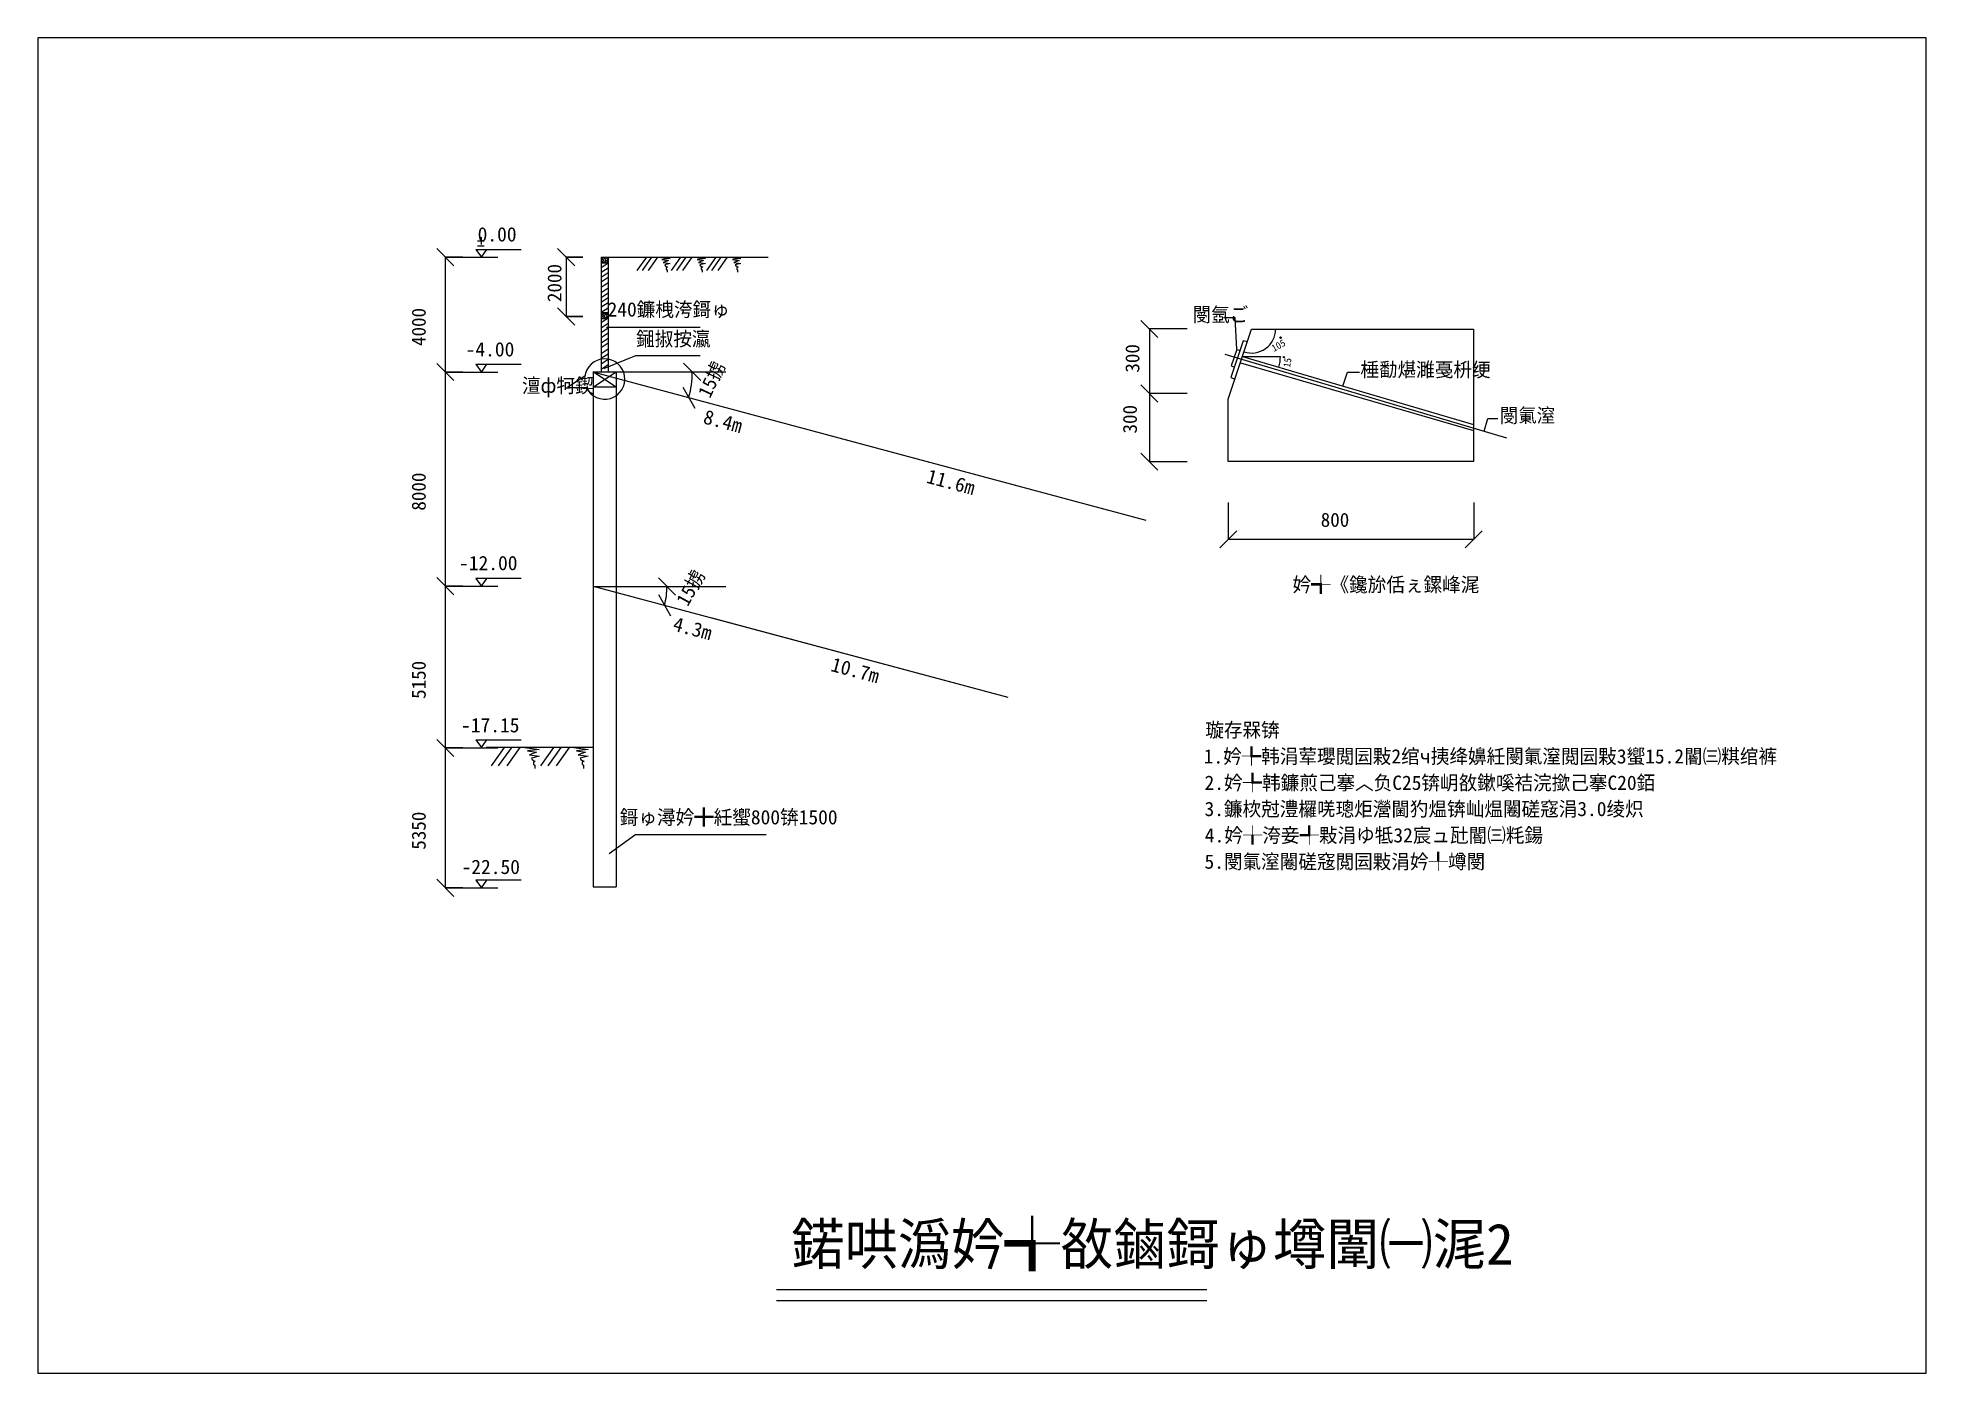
# Model space of a CAD drawing. Header units: metres. Extents: x 0 to 297, y 0 to 210.
import ezdxf

# ---------------------------------------------------------------- set-up
doc = ezdxf.new("R2010")
doc.units = ezdxf.units.M
doc.layers.add(' ', color=7, linetype='Continuous')
doc.layers.add('1', color=1, linetype='Continuous')

msp = doc.modelspace()

# ---------------------------------------------------------------- linework, layer by layer
for p, q in [((297, 210), (0, 210)), ((0, 210), (0, 0)), ((297, 0), (297, 210)), ((69.75, 178.66), (69.75, 177.47)), ((65.46, 174.15), (62.76, 176.85)), ((66.86, 175.5), (64.09, 175.5)), ((64.11, 175.5), (72.38, 175.5)), ((64.11, 157.44), (64.11, 175.5)), ((68.9, 176.73), (69.78, 175.5)), ((68.91, 176.73), (76.02, 176.73)), ((69.15, 178.07), (70.19, 178.07)), ((69.18, 177.29), (70.21, 177.29)), ((69.78, 175.5), (70.63, 176.73)), ((84.46, 174.16), (81.76, 176.86)), ((85.72, 175.51), (83.09, 175.51)), ((83.11, 175.51), (85.73, 175.51)), ((83.11, 175.51), (83.11, 166.17)), ((88.61, 175.04), (89.58, 175.49)), ((88.62, 175.5), (88.62, 157.47)), ((88.62, 175.5), (114.86, 175.5)), ((88.79, 175.38), (88.75, 175.29)), ((88.75, 175.29), (88.84, 175.29)), ((88.84, 175.29), (88.79, 175.38)), ((89.09, 175.44), (89.04, 175.35)), ((89.04, 175.35), (89.13, 175.35)), ((89.13, 175.35), (89.09, 175.44)), ((89.56, 175.31), (89.52, 175.22)), ((89.61, 175.22), (89.56, 175.31)), ((89.7, 175.5), (89.7, 157.47)), ((95.72, 175.49), (94.24, 173.43)), ((96.53, 175.49), (95.06, 173.43)), ((97.49, 175.49), (96.01, 173.43)), ((97.86, 175.49), (99.48, 175.27)), ((99.48, 175.27), (98.15, 175.12)), ((101.1, 175.49), (99.63, 173.43)), ((101.92, 175.49), (100.44, 173.43)), ((102.87, 175.49), (101.4, 173.43)), ((103.39, 175.49), (105.01, 175.27)), ((105.01, 175.27), (103.69, 175.12)), ((106.64, 175.49), (105.16, 173.43)), ((107.45, 175.49), (105.97, 173.43)), ((108.41, 175.49), (106.93, 173.43)), ((108.96, 175.49), (110.58, 175.27)), ((110.58, 175.27), (109.26, 175.12)), ((88.61, 174.58), (89.7, 175.08)), ((88.62, 174.6), (89.7, 174.6)), ((89.7, 174.54), (88.62, 173.82)), ((89.7, 173.79), (88.62, 173.07)), ((89.7, 173.04), (88.62, 172.32)), ((89.7, 172.29), (88.62, 171.57)), ((88.79, 174.9), (88.75, 174.81)), ((88.75, 174.81), (88.84, 174.81)), ((88.84, 174.81), (88.79, 174.9)), ((89, 175.01), (88.95, 174.92)), ((88.95, 174.92), (89.04, 174.92)), ((89.04, 174.92), (89, 175.01)), ((89.06, 174.72), (89.02, 174.63)), ((89.02, 174.63), (89.11, 174.63)), ((89.11, 174.63), (89.06, 174.72)), ((89.29, 175.15), (89.24, 175.06)), ((89.24, 175.06), (89.34, 175.06)), ((89.29, 174.74), (89.24, 174.65)), ((89.24, 174.65), (89.34, 174.65)), ((89.34, 175.06), (89.29, 175.15)), ((89.34, 174.65), (89.29, 174.74)), ((89.43, 174.58), (89.7, 174.72)), ((89.52, 175.22), (89.61, 175.22)), ((89.56, 174.9), (89.52, 174.81)), ((89.52, 174.81), (89.61, 174.81)), ((89.61, 174.81), (89.56, 174.9)), ((98.15, 175.12), (99.19, 174.97)), ((99.19, 174.97), (98.38, 174.68)), ((98.38, 174.68), (99.48, 174.53)), ((99.48, 174.53), (98.6, 174.31)), ((98.6, 174.31), (98.67, 174.16)), ((98.67, 174.16), (99.04, 173.94)), ((99.04, 173.94), (98.82, 173.87)), ((98.82, 173.87), (98.82, 173.57)), ((98.82, 173.57), (98.97, 173.5)), ((98.97, 173.5), (98.97, 173.35)), ((98.97, 173.35), (98.97, 173.13)), ((103.69, 175.12), (104.72, 174.97)), ((104.72, 174.97), (103.91, 174.68)), ((103.91, 174.68), (105.01, 174.53)), ((105.01, 174.53), (104.13, 174.31)), ((104.13, 174.31), (104.2, 174.16)), ((104.2, 174.16), (104.57, 173.94)), ((104.57, 173.94), (104.35, 173.87)), ((104.35, 173.87), (104.35, 173.57)), ((104.35, 173.57), (104.5, 173.5)), ((104.5, 173.5), (104.5, 173.35)), ((104.5, 173.35), (104.5, 173.13)), ((109.26, 175.12), (110.29, 174.97)), ((110.29, 174.97), (109.48, 174.68)), ((109.48, 174.68), (110.58, 174.53)), ((110.58, 174.53), (109.7, 174.31)), ((109.7, 174.31), (109.77, 174.16)), ((109.77, 174.16), (110.14, 173.94)), ((110.14, 173.94), (109.92, 173.87)), ((109.92, 173.87), (109.92, 173.57)), ((109.92, 173.57), (110.07, 173.5)), ((110.07, 173.5), (110.07, 173.35)), ((110.07, 173.35), (110.07, 173.13)), ((89.7, 171.44), (88.62, 170.72)), ((89.7, 170.6), (88.62, 169.88)), ((89.7, 169.84), (88.62, 169.13)), ((81.76, 167.52), (84.46, 164.82)), ((89.7, 169.09), (88.62, 168.37)), ((89.7, 168.34), (88.62, 167.62)), ((89.7, 167.5), (88.62, 166.78)), ((88.62, 166.36), (89.22, 166.79)), ((88.62, 166.61), (88.82, 166.79)), ((88.62, 166.79), (89.7, 166.79)), ((89.7, 166.75), (88.62, 166.03)), ((88.84, 166.73), (88.79, 166.64)), ((88.79, 166.64), (88.89, 166.64)), ((88.87, 166.4), (88.82, 166.31)), ((88.89, 166.64), (88.84, 166.73)), ((88.91, 166.31), (88.87, 166.4)), ((89.25, 166.71), (89.2, 166.62)), ((89.2, 166.62), (89.29, 166.62)), ((89.29, 166.62), (89.25, 166.71)), ((89.43, 166.43), (89.38, 166.34)), ((89.38, 166.34), (89.47, 166.34)), ((89.47, 166.34), (89.43, 166.43)), ((89.58, 166.61), (89.53, 166.51)), ((89.53, 166.51), (89.62, 166.51)), ((89.62, 166.51), (89.58, 166.61)), ((85.72, 166.17), (83.09, 166.17)), ((83.11, 166.17), (85.73, 166.17)), ((89.7, 165.9), (88.62, 165.18)), ((88.62, 165.88), (89.7, 165.88)), ((89.7, 165.06), (88.62, 164.34)), ((89.7, 164.31), (88.62, 163.59)), ((89.7, 163.55), (88.62, 162.83)), ((88.82, 166.31), (88.91, 166.31)), ((88.92, 166.07), (88.87, 165.98)), ((88.87, 165.98), (88.96, 165.98)), ((88.96, 165.98), (88.92, 166.07)), ((89.07, 165.88), (89.7, 166.29)), ((89.12, 166.22), (89.08, 166.13)), ((89.08, 166.13), (89.17, 166.13)), ((89.17, 166.13), (89.12, 166.22)), ((89.44, 164.51), (104.17, 164.51)), ((89.5, 166.1), (89.46, 166.01)), ((89.46, 166.01), (89.55, 166.01)), ((89.55, 166.01), (89.5, 166.1)), ((89.52, 165.88), (89.7, 166.03)), ((176.17, 162.86), (173.47, 165.56)), ((180.76, 164.21), (174.8, 164.21)), ((174.82, 164.21), (174.82, 154.06)), ((188.31, 165.95), (186.49, 165.95)), ((187.23, 153.16), (190.91, 164.17)), ((188.6, 161.02), (188.31, 165.95)), ((190.91, 164.17), (225.82, 164.17)), ((225.82, 164.17), (225.82, 143.36)), ((89.7, 162.71), (88.62, 161.99)), ((89.7, 161.96), (88.62, 161.24)), ((89.7, 161.02), (88.62, 160.3)), ((189.58, 162.34), (187.65, 156.57)), ((188.57, 161), (187.68, 158.4)), ((188.59, 160.97), (189.1, 160.81)), ((190.24, 162.17), (189.58, 162.34)), ((65.46, 156.09), (62.76, 158.79)), ((62.76, 158.79), (65.46, 156.09)), ((66.86, 157.44), (64.09, 157.44)), ((66.86, 157.44), (64.09, 157.44)), ((64.11, 157.44), (72.38, 157.44)), ((64.11, 123.77), (64.11, 157.44)), ((68.9, 158.66), (69.78, 157.44)), ((68.91, 158.66), (76.02, 158.66)), ((69.78, 157.44), (70.63, 158.66)), ((87.29, 157.47), (174.28, 134.16)), ((87.29, 157.47), (108.19, 157.47)), ((87.35, 157.47), (87.35, 76.47)), ((87.38, 155.12), (90.95, 157.47)), ((87.38, 157.47), (90.95, 155.12)), ((89.7, 160.27), (88.62, 159.55)), ((89.7, 159.42), (88.62, 158.7)), ((89.7, 158.58), (88.62, 157.86)), ((89.04, 157.98), (94.05, 160.04)), ((90.95, 157.47), (90.95, 76.47)), ((94.05, 160.04), (104.17, 160.04)), ((104.27, 156.12), (101.57, 158.82)), ((186.68, 160.27), (230.97, 147.1)), ((187.69, 158.4), (188.2, 158.22)), ((189.15, 158.89), (225.82, 148.26)), ((189.48, 159.88), (225.82, 149.18)), ((189.49, 159.86), (193.59, 159.86)), ((193.6, 159.86), (195.44, 159.86)), ((87.38, 155.12), (90.95, 155.12)), ((101.44, 155.07), (103.35, 151.77)), ((173.47, 155.41), (176.17, 152.71)), ((176.17, 152.71), (173.47, 155.41)), ((187.65, 156.57), (188.32, 156.32)), ((205.27, 155.22), (206, 157.4)), ((206, 157.4), (207.88, 157.4)), ((177.79, 154.06), (174.8, 154.06)), ((180.76, 154.06), (174.8, 154.06)), ((174.82, 154.06), (174.82, 143.34)), ((187.23, 143.36), (187.23, 153.16)), ((227.46, 148.12), (228.03, 150.15)), ((228.03, 150.15), (229.63, 150.15)), ((123.86, 147.67), (174.28, 134.16)), ((173.47, 144.69), (176.17, 141.99)), ((180.76, 143.34), (174.8, 143.34)), ((225.82, 143.36), (187.23, 143.36)), ((187.23, 136.9), (187.23, 131.12)), ((225.83, 136.9), (225.83, 131.12)), ((188.58, 132.49), (185.88, 129.79)), ((187.23, 131.14), (225.83, 131.14)), ((224.48, 129.79), (227.18, 132.49)), ((62.76, 125.12), (65.46, 122.42)), ((65.46, 122.42), (62.76, 125.12)), ((68.9, 124.99), (69.78, 123.77)), ((68.91, 125), (76.02, 125)), ((69.78, 123.77), (70.63, 124.99)), ((100.31, 122.37), (97.61, 125.07)), ((66.86, 123.77), (64.09, 123.77)), ((66.86, 123.77), (64.09, 123.77)), ((64.11, 123.77), (72.38, 123.77)), ((64.11, 98.32), (64.11, 123.77)), ((87.35, 123.78), (152.55, 106.31)), ((87.35, 123.72), (108.19, 123.72)), ((97.61, 122.43), (99.52, 119.12)), ((106.03, 118.78), (152.55, 106.31)), ((65.46, 96.97), (62.76, 99.67)), ((62.76, 99.67), (65.46, 96.97)), ((66.86, 98.32), (64.09, 98.32)), ((66.86, 98.32), (64.09, 98.32)), ((64.11, 98.32), (72.38, 98.32)), ((64.11, 76.33), (64.11, 98.32)), ((68.9, 99.59), (69.78, 98.37)), ((68.91, 99.59), (76.02, 99.59)), ((69.78, 98.37), (70.63, 99.59)), ((87.39, 98.37), (70.54, 98.37)), ((73.36, 98.37), (71.31, 95.5)), ((74.48, 98.37), (72.43, 95.5)), ((75.82, 98.37), (73.77, 95.5)), ((76.61, 98.37), (78.87, 98.06)), ((78.87, 98.06), (77.02, 97.86)), ((81.12, 98.37), (79.07, 95.5)), ((82.25, 98.37), (80.2, 95.5)), ((83.58, 98.37), (81.53, 95.5)), ((84.3, 98.37), (86.55, 98.06)), ((86.55, 98.06), (84.71, 97.86)), ((77.02, 97.86), (78.46, 97.65)), ((78.46, 97.65), (77.33, 97.24)), ((77.33, 97.24), (78.87, 97.04)), ((78.87, 97.04), (77.64, 96.73)), ((77.64, 96.73), (77.74, 96.53)), ((77.74, 96.53), (78.25, 96.22)), ((78.25, 96.22), (77.94, 96.12)), ((77.94, 96.12), (77.94, 95.71)), ((77.94, 95.71), (78.15, 95.61)), ((78.15, 95.61), (78.15, 95.4)), ((78.15, 95.4), (78.15, 95.09)), ((84.71, 97.86), (86.14, 97.65)), ((86.14, 97.65), (85.01, 97.24)), ((85.01, 97.24), (86.55, 97.04)), ((86.55, 97.04), (85.32, 96.73)), ((85.32, 96.73), (85.42, 96.53)), ((85.42, 96.53), (85.94, 96.22)), ((85.94, 96.22), (85.63, 96.12)), ((85.63, 96.12), (85.63, 95.71)), ((85.63, 95.71), (85.83, 95.61)), ((85.83, 95.61), (85.83, 95.4)), ((85.83, 95.4), (85.83, 95.09)), ((94.05, 84.69), (89.87, 81.65)), ((94.05, 84.69), (114.56, 84.69)), ((62.76, 77.68), (65.46, 74.98)), ((68.9, 77.55), (69.78, 76.33)), ((68.91, 77.56), (76.02, 77.56)), ((69.78, 76.33), (70.63, 77.55)), ((66.86, 76.33), (64.09, 76.33)), ((64.11, 76.33), (72.38, 76.33)), ((87.35, 76.47), (90.95, 76.47)), ((116.17, 13.17), (183.87, 13.17)), ((116.17, 11.43), (183.87, 11.43)), ((0, 0), (297, 0))]:
    msp.add_line(p, q)
for centre in [(195.45, 162.84), (195.97, 159.79)]:
    msp.add_circle(centre, 0.11)
for centre, radius, start in [((190.91, 164.17), 3.75, -108.45), ((87.29, 157.47), 15.64, -15), ((189.53, 159.86), 5.9, -16.4), ((87.6, 123.72), 11.36, -15)]:
    msp.add_arc(centre, radius, start, 0)
at = {"layer": '1'}
for p, q in [((86.05, 156.78), (83.32, 155)), ((83.32, 155), (86.3, 155))]:
    msp.add_line(p, q, dxfattribs=at)
msp.add_arc((89.16, 156.33), 3.17, -155, 173.02, dxfattribs=at)

# ---------------------------------------------------------------- texts
at = {"layer": ' '}
for s, p in [('0.00', (69.18, 177.97)), ('240鐮栧洿鎶ゅ', (89.61, 166.16)), ('閿氬ご', (181.61, 165.35)), ('鎺掓按瀛', (94.11, 161.54)), ('-4.00', (67.3, 159.89)), ('棰勫煁濉戞枡绠', (208.01, 156.7)), ('澶ф牱鍥', (76.14, 154.18)), ('閿氭潌', (229.91, 149.48)), ('-12.00', (66.26, 126.28)), ('妗╅《鑱旀佸ぇ鏍峰浘', (197.33, 122.89)), ('-17.15', (66.57, 100.78)), ('鎶ゅ潯妗╋紝蠁800锛1500', (91.54, 86.31)), ('-22.50', (66.65, 78.5))]:
    msp.add_text(s, height=2.25, dxfattribs=at).set_placement(p)
for s, height, rotation, p in [('2000', 2.2, 90, (82.36, 168.44)), ('4000', 2.2, 90, (61.01, 161.53)), ('300', 2.2, 90, (173.25, 157.34)), ('105', 1.1, 29.41, (194.41, 160.59)), ('15掳', 2.2, 65.09, (105.71, 153.18)), ('15', 1.1, 81.16, (196.95, 158.1)), ('300', 2.2, 90, (172.86, 147.77)), ('8.4m', 2.25, 345, (104.52, 149.4)), ('8000', 2.2, 90, (61.01, 135.64)), ('11.6m', 2.25, 345, (139.63, 140.05)), ('15掳', 2.2, 61.35, (102.22, 120.44)), ('4.3m', 2.25, 345, (99.74, 116.83)), ('5150', 2.2, 90, (61.01, 106.04)), ('10.7m', 2.25, 345, (124.58, 110.45)), ('5350', 2.2, 90, (61.01, 82.32))]:
    msp.add_text(s, height=height, rotation=rotation).set_placement(p)
for s, height, p in [('800', 2.2, (201.77, 133.1)), ('璇存槑锛', 2.25, (183.62, 100.03)), ('1.妗╄韩涓荤瓔閲囩敤2绾ч挗绛嬶紝閿氭潌閲囩敤3蠁15.2閽㈢粸绾裤', 2.25, (183.36, 95.88)), ('2.妗╄韩鐮煎己搴︿负C25锛岄敋鏉嗘祮浣撳己搴C20銆', 2.25, (183.5, 91.73)), ('3.鐮栨尅澧欏唴璁炬瀯閫犳煴锛屾煴闂磋窛涓3.0绫炽', 2.25, (183.49, 87.61)), ('4.妗╁洿妾╃敤涓ゆ牴32宸ュ瓧閽㈢粍鍚', 2.25, (183.54, 83.47)), ('5.閿氭潌闂磋窛閲囩敤涓妗╀竴閿', 2.25, (183.49, 79.33)), ('鍩哄潙妗╅敋鏀鎶ゅ墫闈㈠浘2', 6.44, (118.52, 17.09))]:
    msp.add_text(s, height=height).set_placement(p)

doc.saveas('drawing.dxf')
